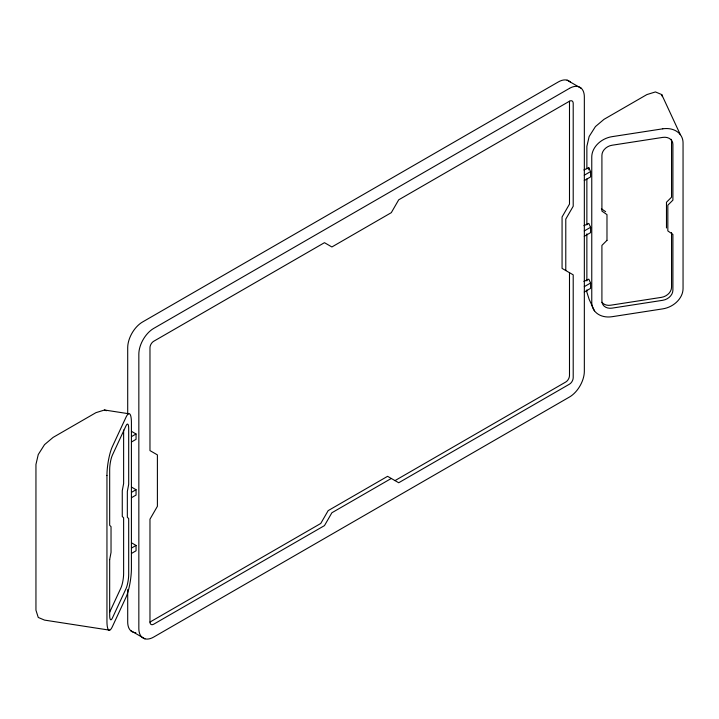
<?xml version="1.0" encoding="UTF-8"?>
<svg xmlns="http://www.w3.org/2000/svg" width="719" height="719" viewBox="0 0 719 719"><rect width="100%" height="100%" fill="white"/><g stroke="black" fill="none" stroke-linecap="round" stroke-linejoin="round"><path stroke-width="1.08" d="M123.623 430.034L123.623 483.528L122.266 490.744L122.266 516.467L123.623 517.824L123.623 573.555A10.497 2.22 -81.2 0 1 120.909 587.98L109.656 612.211M565.781 270.551L565.781 219.106L573.205 206.245L573.205 103.365A5.249 3.029 -60 0 0 569.493 101.217L398.712 199.81L391.289 212.671L331.89 246.968L324.467 242.68L153.686 341.282A5.249 3.029 -60 0 0 149.974 347.708L149.974 450.597L157.398 454.884L157.398 506.32L149.974 519.181L149.974 622.07A5.249 3.029 -60 0 0 153.686 624.209L324.467 525.616L331.89 512.755L391.289 478.459M131.541 436.586L136.053 433.979L136.053 439.345L131.541 441.951M584.268 175.211L590.587 171.562L588.798 167.707L583.882 169.963M584.268 180.568L590.587 176.919L590.587 171.562M131.541 492.317L136.053 489.711L136.053 495.067L131.541 497.674M584.268 230.943L590.587 227.285L588.798 223.438L583.882 225.694M584.268 236.299L590.587 232.65L590.587 227.285M131.541 548.049L136.053 545.442L136.053 550.799L131.541 553.405M584.268 286.665L590.587 283.016L588.798 279.161L583.882 281.417M584.268 292.031L590.587 288.373L590.587 283.016M149.974 622.07L320.755 523.468L328.179 510.616L387.577 476.32L398.712 482.746L569.493 384.153A5.249 3.029 -60 0 0 573.205 377.718L573.205 274.838L562.069 268.403L562.069 216.967L569.493 204.106L569.493 101.217M395.001 480.607L565.781 382.005A5.249 3.029 -60 0 0 569.493 375.579L569.493 272.69M128.692 413.731L104.543 410.001L95.969 412.652L53.098 437.404L44.524 444.648L38.251 454.552L35.95 464.447L35.95 610.197L38.251 617.45L44.524 620.102L109.674 630.177M680.336 134.669L661.732 94.584L655.449 91.933L646.875 94.584L604.005 119.336L595.431 126.58L589.158 136.484L586.866 146.379L586.866 168.803M104.543 410.001L106.331 410.756M567.084 80.16L581.5 88.491M131.424 431.31L136.053 433.979M131.424 487.042L136.053 489.711M131.424 542.773L136.053 545.442M130.534 630.509L144.959 638.84M601.399 208.762L605.623 211.683M594.487 310.851L589.158 299.383L586.866 292.139L586.866 289.892M661.732 94.584L662.388 96.652M671.546 232.605L671.546 287.223A10.497 8.277 -24.9 0 1 661.408 297.36L610.692 305.207A10.497 8.277 -24.9 0 1 601.911 302.277M666.477 227.986L666.477 202.264L671.546 197.195L671.546 141.463A10.497 8.277 -24.9 0 0 671.204 139.297M588.798 167.707L588.798 169.846M586.866 178.896L586.866 224.867M586.866 233.837L586.866 280.922M127.703 413.776L127.703 347.708A21.004 12.124 -60 0 1 142.551 321.986L558.348 81.93A21.004 12.124 -60 0 1 570.365 82.056M127.703 589.589L127.703 622.07A21.004 12.124 -60 0 0 135.81 632.666M106.951 475.43L106.951 621.189A21.004 4.44 -81.2 0 0 112.389 626.617L125.978 597.345A21.004 4.44 -81.2 0 0 131.415 568.486L131.415 422.727A21.004 4.44 -81.2 0 0 125.978 417.29L112.389 446.571A21.004 4.44 -81.2 0 0 106.951 475.43M109.674 559.598L109.674 615.329A10.497 2.22 -81.2 0 0 112.389 618.043L125.978 588.771A10.497 2.22 -81.2 0 0 128.692 574.337L128.692 518.606L127.335 517.249L127.335 491.526L128.692 484.318L128.692 428.587A10.497 2.22 -81.2 0 0 125.978 425.864L112.389 455.145A10.497 2.22 -81.2 0 0 109.674 469.579L109.674 525.301L111.032 526.668L111.032 552.39L109.674 559.598M606.98 240.335L601.911 245.404L601.911 301.135A10.497 8.277 -24.9 0 0 612.049 308.136L662.765 300.29A10.497 8.277 -24.9 0 0 672.903 290.152L672.903 234.421L667.834 230.916L667.834 205.194L672.903 200.125L672.903 144.393A10.497 8.277 -24.9 0 0 662.765 137.392L612.049 145.238A10.497 8.277 -24.9 0 0 601.911 155.376L601.911 211.107L606.98 214.613L606.98 240.335M569.493 88.356L153.686 328.421A21.004 12.124 -60 0 0 138.839 354.143L138.839 628.496A21.004 12.124 -60 0 0 153.686 637.07L569.493 397.014A21.004 12.124 -60 0 0 584.34 371.292L584.34 96.93A21.004 12.124 -60 0 0 569.493 88.356M662.765 128.818L612.049 136.664A21.004 16.564 -24.9 0 0 591.764 156.949L591.764 302.699A21.004 16.564 -24.9 0 0 612.049 316.711L662.765 308.864A21.004 16.564 -24.9 0 0 683.05 288.58L683.05 142.829A21.004 16.564 -24.9 0 0 662.765 128.818"/></g></svg>
